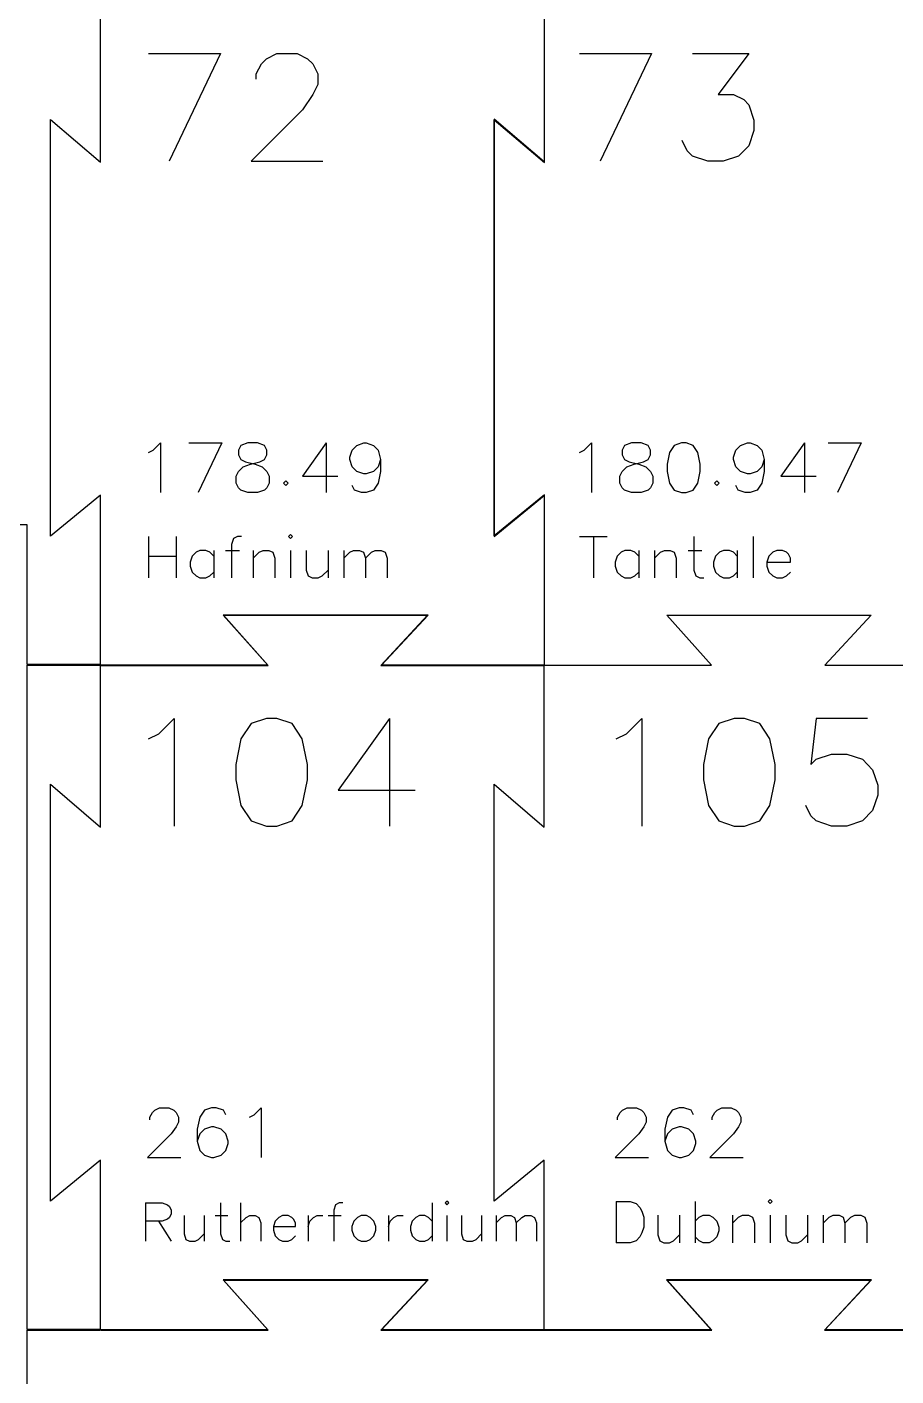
# Model space of a CAD drawing. Extents: x 0 to 297, y 0 to 210.
# Drawn here: x 57.64 to 86.78, y 48.93 to 94.19 of the extents above; entities that cross this region are included whole.
import ezdxf

# ---------------------------------------------------------------- set-up
doc = ezdxf.new("R2010")
doc.units = 0
doc.layers.get('0').update_dxf_attribs({"linetype": 'CONTINUOUS'})

msp = doc.modelspace()

# ---------------------------------------------------------------- linework, layer by layer
at = {"color": 1}
for p, q in [((74.977457, 95.087251), (74.977457, 92.386197)), ((74.986473, 92.386197), (74.986473, 95.087251)), ((60.110687, 89.655236), (60.110687, 92.386221)), ((74.977457, 92.386197), (74.977457, 89.66547)), ((74.986473, 89.644976), (74.986473, 92.386197)), ((58.431864, 77.110412), (58.431864, 91.093879)), ((58.431864, 91.093879), (60.110687, 89.655236)), ((74.977457, 89.66547), (73.298634, 91.104119)), ((73.298634, 91.104119), (73.298634, 77.100445)), ((73.307649, 77.120119), (73.307649, 91.083625)), ((73.307649, 91.083625), (74.986473, 89.644976)), ((60.110687, 78.481625), (58.431864, 77.110412)), ((60.110687, 75.638267), (60.110687, 78.481625)), ((73.298634, 77.100445), (74.977457, 78.471875)), ((74.986473, 78.491549), (73.307649, 77.120119)), ((74.977457, 78.471875), (74.977457, 75.638023)), ((74.986473, 75.638023), (74.986473, 78.491549)), ((74.977457, 75.638023), (74.977457, 72.779578)), ((74.986473, 72.779578), (74.986473, 75.638023)), ((64.212657, 74.463331), (65.710318, 72.784497)), ((71.0878, 74.463331), (64.212657, 74.463331)), ((65.730812, 72.775482), (64.23315, 74.454316)), ((64.23315, 74.454316), (71.066487, 74.454316)), ((71.066487, 74.454316), (69.504066, 72.775482)), ((69.524559, 72.784497), (71.0878, 74.463331)), ((80.59031, 72.779993), (79.092537, 74.458826)), ((79.092537, 74.458826), (85.946339, 74.458826)), ((85.946339, 74.458826), (84.384436, 72.779993)), ((62.118226, 72.784497), (60.110687, 72.784497)), ((60.110687, 72.784497), (60.110687, 72.775482)), ((60.110687, 72.775482), (62.118226, 72.775482)), ((65.710318, 72.784497), (62.118226, 72.784497)), ((62.118226, 72.775482), (65.730812, 72.775482)), ((69.504066, 72.775482), (71.309949, 72.775482)), ((71.309949, 72.784497), (69.524559, 72.784497)), ((73.125669, 72.784497), (71.309949, 72.784497)), ((71.309949, 72.775482), (73.125669, 72.775482)), ((74.982376, 72.784497), (73.125669, 72.784497)), ((73.125669, 72.775482), (74.982376, 72.775482)), ((74.977457, 72.779578), (74.986473, 72.779578)), ((74.982376, 72.775482), (74.982376, 72.784497)), ((76.988109, 72.779993), (80.59031, 72.779993)), ((84.384436, 72.779993), (86.179554, 72.779993)), ((60.110687, 67.347977), (60.110687, 70.078962)), ((74.980271, 67.347977), (74.980271, 70.078962)), ((58.431864, 54.803153), (58.431864, 68.78662)), ((58.431864, 68.78662), (60.110687, 67.347977)), ((73.301447, 54.803153), (73.301447, 68.78662)), ((73.301447, 68.78662), (74.980271, 67.347977)), ((60.110687, 56.174366), (58.431864, 54.803153)), ((60.110687, 53.331008), (60.110687, 56.174366)), ((74.980271, 56.174366), (73.301447, 54.803153)), ((74.980271, 53.331008), (74.980271, 56.174366)), ((64.212657, 52.156072), (65.710318, 50.477238)), ((71.0878, 52.156072), (64.212657, 52.156072)), ((65.730812, 50.468223), (64.23315, 52.147057)), ((64.23315, 52.147057), (71.066487, 52.147057)), ((71.066487, 52.147057), (69.504066, 50.468223)), ((69.524559, 50.477238), (71.0878, 52.156072)), ((79.08224, 52.156072), (80.579902, 50.477238)), ((85.957383, 52.156072), (79.08224, 52.156072)), ((80.600395, 50.468223), (79.102734, 52.147057)), ((79.102734, 52.147057), (85.93607, 52.147057)), ((85.93607, 52.147057), (84.373649, 50.468223)), ((84.394143, 50.477238), (85.957383, 52.156072)), ((62.118226, 50.477238), (60.110687, 50.477238)), ((60.110687, 50.477238), (60.110687, 50.468223)), ((60.110687, 50.468223), (62.118226, 50.468223)), ((65.710318, 50.477238), (62.118226, 50.477238)), ((62.118226, 50.468223), (65.730812, 50.468223)), ((69.504066, 50.468223), (71.309949, 50.468223)), ((71.309949, 50.477238), (69.524559, 50.477238)), ((73.125669, 50.477238), (71.309949, 50.477238)), ((71.309949, 50.468223), (73.125669, 50.468223)), ((74.982376, 50.477238), (73.125669, 50.477238)), ((73.125669, 50.468223), (74.982376, 50.468223)), ((76.987809, 50.477238), (74.980271, 50.477238)), ((74.980271, 50.477238), (74.980271, 50.468223)), ((74.980271, 50.468223), (76.987809, 50.468223)), ((74.982376, 50.468223), (74.982376, 50.477238)), ((80.579902, 50.477238), (76.987809, 50.477238)), ((76.987809, 50.468223), (80.600395, 50.468223)), ((84.373649, 50.468223), (86.179533, 50.468223)), ((86.179533, 50.477238), (84.394143, 50.477238)), ((87.995252, 50.477238), (86.179533, 50.477238)), ((86.179533, 50.468223), (87.995252, 50.468223))]:
    msp.add_line(p, q, dxfattribs=at)
at = {"color": 5}
for p, q in [((61.719564, 93.304749), (64.125738, 93.304749)), ((64.125738, 93.304749), (62.407042, 89.692738)), ((65.675292, 93.130151), (66.013575, 93.304749)), ((66.013575, 93.304749), (66.701053, 93.304749)), ((66.701053, 93.304749), (67.050248, 93.130151)), ((76.16944, 93.304749), (78.575614, 93.304749)), ((78.575614, 93.304749), (76.856919, 89.692738)), ((79.950571, 93.304749), (81.838408, 93.304749)), ((81.838408, 93.304749), (80.812647, 91.929784)), ((65.326097, 92.617267), (65.500694, 92.955552)), ((65.500694, 92.955552), (65.675292, 93.130151)), ((67.050248, 93.130151), (67.21939, 92.955552)), ((67.21939, 92.955552), (67.388531, 92.617267)), ((65.326097, 92.442668), (65.326097, 92.617267)), ((67.388531, 92.617267), (67.388531, 92.268069)), ((67.21939, 91.929784), (66.875651, 91.411444)), ((67.388531, 92.268069), (67.21939, 91.929784)), ((80.812647, 91.929784), (81.325527, 91.929784)), ((81.325527, 91.929784), (81.669266, 91.755185)), ((81.669266, 91.755185), (81.838408, 91.580587)), ((81.838408, 91.580587), (82.013006, 91.067703)), ((66.875651, 91.411444), (65.156955, 89.692738)), ((82.013006, 91.067703), (82.013006, 90.723961)), ((82.013006, 90.723961), (81.838408, 90.20835)), ((79.775973, 90.036479), (79.606832, 90.38022)), ((81.838408, 90.20835), (81.500125, 89.864608)), ((65.156955, 89.692738), (67.563129, 89.692738)), ((79.950571, 89.864608), (79.775973, 90.036479)), ((80.463451, 89.692738), (79.950571, 89.864608)), ((80.981788, 89.692738), (80.463451, 89.692738)), ((81.500125, 89.864608), (80.981788, 89.692738)), ((61.875703, 79.997722), (62.114935, 80.236956)), ((62.114935, 80.236956), (62.114935, 78.569874)), ((63.066828, 80.236956), (64.17737, 80.236956)), ((64.17737, 80.236956), (63.384126, 78.569874)), ((64.811965, 80.156372), (64.731382, 79.997722)), ((65.048679, 80.236956), (64.811965, 80.156372)), ((65.365977, 80.236956), (65.048679, 80.236956)), ((65.605209, 80.156372), (65.365977, 80.236956)), ((65.683275, 79.997722), (65.605209, 80.156372)), ((67.667644, 80.236956), (66.8744, 79.123889)), ((67.667644, 80.236956), (67.667644, 78.569874)), ((68.538954, 79.997722), (68.700121, 80.156372)), ((68.700121, 80.156372), (68.936835, 80.236956)), ((68.936835, 80.236956), (69.017418, 80.236956)), ((69.017418, 80.236956), (69.254132, 80.156372)), ((69.254132, 80.156372), (69.412781, 79.997722)), ((76.325579, 79.997722), (76.564812, 80.236956)), ((76.564812, 80.236956), (76.564812, 78.569874)), ((77.675353, 80.156372), (77.59477, 79.997722)), ((77.912068, 80.236956), (77.675353, 80.156372)), ((78.229365, 80.236956), (77.912068, 80.236956)), ((78.468598, 80.156372), (78.229365, 80.236956)), ((78.546663, 79.997722), (78.468598, 80.156372)), ((79.342425, 80.156372), (79.181258, 79.919656)), ((79.579139, 80.236956), (79.342425, 80.156372)), ((79.737788, 80.236956), (79.579139, 80.236956)), ((79.977021, 80.156372), (79.737788, 80.236956)), ((80.133151, 79.919656), (79.977021, 80.156372)), ((81.402342, 79.997722), (81.563509, 80.156372)), ((81.563509, 80.156372), (81.800223, 80.236956)), ((81.800223, 80.236956), (81.880807, 80.236956)), ((81.880807, 80.236956), (82.117521, 80.156372)), ((82.117521, 80.156372), (82.27617, 79.997722)), ((83.704009, 80.236956), (82.910765, 79.123889)), ((83.704009, 80.236956), (83.704009, 78.569874)), ((84.497253, 80.236956), (85.607795, 80.236956)), ((85.607795, 80.236956), (84.814551, 78.569874)), ((61.719572, 79.919656), (61.875703, 79.997722)), ((64.731382, 79.997722), (64.731382, 79.839072)), ((64.731382, 79.839072), (64.811965, 79.680422)), ((64.811965, 79.680422), (64.970614, 79.602357)), ((65.44656, 79.602357), (65.605209, 79.680422)), ((65.605209, 79.680422), (65.683275, 79.839072)), ((65.683275, 79.839072), (65.683275, 79.997722)), ((68.460888, 79.758488), (68.538954, 79.997722)), ((68.460888, 79.680422), (68.460888, 79.758488)), ((68.538954, 79.441189), (68.460888, 79.680422)), ((69.412781, 79.997722), (69.490846, 79.680422)), ((69.490846, 79.680422), (69.412781, 79.441189)), ((69.490846, 79.680422), (69.490846, 79.285057)), ((76.169449, 79.919656), (76.325579, 79.997722)), ((77.59477, 79.997722), (77.59477, 79.839072)), ((77.59477, 79.839072), (77.675353, 79.680422)), ((77.675353, 79.680422), (77.834002, 79.602357)), ((78.309949, 79.602357), (78.468598, 79.680422)), ((78.468598, 79.680422), (78.546663, 79.839072)), ((78.546663, 79.839072), (78.546663, 79.997722)), ((79.181258, 79.919656), (79.103193, 79.521773)), ((80.213735, 79.521773), (80.133151, 79.919656)), ((81.324277, 79.758488), (81.402342, 79.997722)), ((81.324277, 79.680422), (81.324277, 79.758488)), ((81.402342, 79.441189), (81.324277, 79.680422)), ((82.27617, 79.997722), (82.354235, 79.680422)), ((82.354235, 79.680422), (82.27617, 79.441189)), ((82.354235, 79.680422), (82.354235, 79.285057)), ((64.653316, 79.123889), (64.731382, 79.285057)), ((64.731382, 79.285057), (64.892549, 79.441189)), ((64.892549, 79.441189), (65.129263, 79.521773)), ((64.970614, 79.602357), (65.287912, 79.521773)), ((65.129263, 79.521773), (65.44656, 79.602357)), ((65.287912, 79.521773), (65.527144, 79.441189)), ((65.527144, 79.441189), (65.683275, 79.285057)), ((65.683275, 79.285057), (65.763858, 79.123889)), ((68.700121, 79.285057), (68.538954, 79.441189)), ((68.936835, 79.204473), (68.700121, 79.285057)), ((69.254132, 79.285057), (69.017418, 79.204473)), ((69.412781, 79.441189), (69.254132, 79.285057)), ((69.490846, 79.285057), (69.412781, 78.887173)), ((77.516705, 79.123889), (77.59477, 79.285057)), ((77.59477, 79.285057), (77.755937, 79.441189)), ((77.755937, 79.441189), (77.992651, 79.521773)), ((77.834002, 79.602357), (78.1513, 79.521773)), ((77.992651, 79.521773), (78.309949, 79.602357)), ((78.1513, 79.521773), (78.390532, 79.441189)), ((78.390532, 79.441189), (78.546663, 79.285057)), ((78.546663, 79.285057), (78.627246, 79.123889)), ((79.103193, 79.521773), (79.103193, 79.285057)), ((79.103193, 79.285057), (79.181258, 78.887173)), ((80.133151, 78.887173), (80.213735, 79.285057)), ((80.213735, 79.285057), (80.213735, 79.521773)), ((81.563509, 79.285057), (81.402342, 79.441189)), ((81.800223, 79.204473), (81.563509, 79.285057)), ((82.117521, 79.285057), (81.880807, 79.204473)), ((82.27617, 79.441189), (82.117521, 79.285057)), ((82.354235, 79.285057), (82.27617, 78.887173)), ((64.653316, 78.887173), (64.653316, 79.123889)), ((64.731382, 78.728523), (64.653316, 78.887173)), ((65.763858, 78.887173), (65.683275, 78.728523)), ((65.763858, 79.123889), (65.763858, 78.887173)), ((66.31787, 78.967757), (66.239805, 78.887173)), ((66.239805, 78.887173), (66.31787, 78.807848)), ((66.398453, 78.887173), (66.31787, 78.967757)), ((66.31787, 78.807848), (66.398453, 78.887173)), ((66.8744, 79.123889), (68.065525, 79.123889)), ((68.619537, 78.649199), (68.538954, 78.807848)), ((69.017418, 79.204473), (68.936835, 79.204473)), ((69.412781, 78.887173), (69.254132, 78.649199)), ((77.516705, 78.887173), (77.516705, 79.123889)), ((77.59477, 78.728523), (77.516705, 78.887173)), ((78.627246, 78.887173), (78.546663, 78.728523)), ((78.627246, 79.123889), (78.627246, 78.887173)), ((79.181258, 78.887173), (79.342425, 78.649199)), ((79.977021, 78.649199), (80.133151, 78.887173)), ((80.767747, 78.967757), (80.689681, 78.887173)), ((80.689681, 78.887173), (80.767747, 78.807848)), ((80.84833, 78.887173), (80.767747, 78.967757)), ((80.767747, 78.807848), (80.84833, 78.887173)), ((81.482925, 78.649199), (81.402342, 78.807848)), ((81.880807, 79.204473), (81.800223, 79.204473)), ((82.27617, 78.887173), (82.117521, 78.649199)), ((82.910765, 79.123889), (84.10189, 79.123889)), ((64.811965, 78.649199), (64.731382, 78.728523)), ((65.048679, 78.569874), (64.811965, 78.649199)), ((65.365977, 78.569874), (65.048679, 78.569874)), ((65.605209, 78.649199), (65.365977, 78.569874)), ((65.683275, 78.728523), (65.605209, 78.649199)), ((68.856251, 78.569874), (68.619537, 78.649199)), ((69.017418, 78.569874), (68.856251, 78.569874)), ((69.254132, 78.649199), (69.017418, 78.569874)), ((77.675353, 78.649199), (77.59477, 78.728523)), ((77.912068, 78.569874), (77.675353, 78.649199)), ((78.229365, 78.569874), (77.912068, 78.569874)), ((78.468598, 78.649199), (78.229365, 78.569874)), ((78.546663, 78.728523), (78.468598, 78.649199)), ((79.342425, 78.649199), (79.579139, 78.569874)), ((79.579139, 78.569874), (79.737788, 78.569874)), ((79.737788, 78.569874), (79.977021, 78.649199)), ((81.719639, 78.569874), (81.482925, 78.649199)), ((81.880807, 78.569874), (81.719639, 78.569874)), ((82.117521, 78.649199), (81.880807, 78.569874)), ((57.652581, 77.485623), (56.358107, 77.48562)), ((57.652581, 72.800119), (57.652581, 77.485623)), ((61.719528, 77.097998), (61.719528, 75.708762)), ((62.647078, 77.097998), (62.647078, 75.708762)), ((64.563035, 77.030844), (64.495882, 76.833581)), ((64.693144, 77.097998), (64.563035, 77.030844)), ((64.82745, 77.097998), (64.693144, 77.097998)), ((66.476894, 77.163053), (66.41184, 77.097998)), ((66.41184, 77.097998), (66.476894, 77.030844)), ((66.544047, 77.097998), (66.476894, 77.163053)), ((66.476894, 77.030844), (66.544047, 77.097998)), ((76.169405, 77.097998), (77.094857, 77.097998)), ((76.631082, 77.097998), (76.631082, 75.708762)), ((80.00132, 77.097998), (80.00132, 75.973179)), ((81.982332, 77.097998), (81.982332, 75.708762)), ((63.308114, 76.569165), (63.173809, 76.434858)), ((63.438223, 76.63422), (63.308114, 76.569165)), ((63.637584, 76.63422), (63.438223, 76.63422)), ((63.769791, 76.569165), (63.637584, 76.63422)), ((63.901998, 76.434858), (63.769791, 76.569165)), ((63.901998, 76.63422), (63.901998, 75.708762)), ((64.29862, 76.63422), (64.760297, 76.63422)), ((64.495882, 76.833581), (64.495882, 75.708762)), ((65.221973, 76.63422), (65.221973, 75.708762)), ((65.221973, 76.369803), (65.421334, 76.569165)), ((65.421334, 76.569165), (65.553541, 76.63422)), ((65.553541, 76.63422), (65.750803, 76.63422)), ((65.750803, 76.63422), (65.885109, 76.569165)), ((65.885109, 76.569165), (65.950163, 76.369803)), ((66.476894, 76.63422), (66.476894, 75.708762)), ((67.005723, 76.63422), (67.005723, 75.973179)), ((67.733913, 76.63422), (67.733913, 75.708762)), ((68.260644, 76.63422), (68.260644, 75.708762)), ((68.260644, 76.369803), (68.460004, 76.569165)), ((68.460004, 76.569165), (68.592212, 76.63422)), ((68.592212, 76.63422), (68.789473, 76.63422)), ((68.789473, 76.63422), (68.923779, 76.569165)), ((68.923779, 76.569165), (68.988834, 76.369803)), ((68.988834, 76.369803), (69.188194, 76.569165)), ((69.188194, 76.569165), (69.318303, 76.63422)), ((69.318303, 76.63422), (69.517663, 76.63422)), ((69.517663, 76.63422), (69.649871, 76.569165)), ((69.649871, 76.569165), (69.717023, 76.369803)), ((77.558632, 76.569165), (77.424326, 76.434858)), ((77.68874, 76.63422), (77.558632, 76.569165)), ((77.888101, 76.63422), (77.68874, 76.63422)), ((78.020308, 76.569165), (77.888101, 76.63422)), ((78.152515, 76.434858), (78.020308, 76.569165)), ((78.152515, 76.63422), (78.152515, 75.708762)), ((78.679246, 76.63422), (78.679246, 75.708762)), ((78.679246, 76.369803), (78.878607, 76.569165)), ((78.878607, 76.569165), (79.010814, 76.63422)), ((79.010814, 76.63422), (79.208076, 76.63422)), ((79.208076, 76.63422), (79.342382, 76.569165)), ((79.342382, 76.569165), (79.407436, 76.369803)), ((79.804058, 76.63422), (80.265735, 76.63422)), ((80.861717, 76.569165), (80.727411, 76.434858)), ((80.991826, 76.63422), (80.861717, 76.569165)), ((81.191186, 76.63422), (80.991826, 76.63422)), ((81.323393, 76.569165), (81.191186, 76.63422)), ((81.455601, 76.434858), (81.323393, 76.569165)), ((81.455601, 76.63422), (81.455601, 75.708762)), ((82.645467, 76.569165), (82.511161, 76.434858)), ((82.775576, 76.63422), (82.645467, 76.569165)), ((82.974936, 76.63422), (82.775576, 76.63422)), ((83.107144, 76.569165), (82.974936, 76.63422)), ((83.174296, 76.502012), (83.107144, 76.569165)), ((83.239351, 76.369803), (83.174296, 76.502012)), ((61.719528, 76.434858), (62.647078, 76.434858)), ((63.173809, 76.434858), (63.108754, 76.237595)), ((63.108754, 76.237595), (63.108754, 76.105387)), ((63.108754, 76.105387), (63.173809, 75.907075)), ((65.950163, 76.369803), (65.950163, 75.708762)), ((68.988834, 76.369803), (68.988834, 75.708762)), ((69.717023, 76.369803), (69.717023, 75.708762)), ((77.424326, 76.434858), (77.359271, 76.237595)), ((77.359271, 76.237595), (77.359271, 76.105387)), ((77.359271, 76.105387), (77.424326, 75.907075)), ((79.407436, 76.369803), (79.407436, 75.708762)), ((80.727411, 76.434858), (80.662357, 76.237595)), ((80.662357, 76.237595), (80.662357, 76.105387)), ((80.662357, 76.105387), (80.727411, 75.907075)), ((82.511161, 76.434858), (82.446107, 76.237595)), ((82.446107, 76.237595), (83.239351, 76.237595)), ((82.446107, 76.237595), (82.446107, 76.105387)), ((82.446107, 76.105387), (82.511161, 75.907075)), ((83.239351, 76.237595), (83.239351, 76.369803)), ((63.173809, 75.907075), (63.308114, 75.774867)), ((63.308114, 75.774867), (63.438223, 75.708762)), ((63.438223, 75.708762), (63.637584, 75.708762)), ((63.637584, 75.708762), (63.769791, 75.774867)), ((63.769791, 75.774867), (63.901998, 75.907075)), ((67.005723, 75.973179), (67.072876, 75.774867)), ((67.072876, 75.774867), (67.205084, 75.708762)), ((67.205084, 75.708762), (67.404444, 75.708762)), ((67.404444, 75.708762), (67.534553, 75.774867)), ((67.534553, 75.774867), (67.733913, 75.973179)), ((77.424326, 75.907075), (77.558632, 75.774867)), ((77.558632, 75.774867), (77.68874, 75.708762)), ((77.68874, 75.708762), (77.888101, 75.708762)), ((77.888101, 75.708762), (78.020308, 75.774867)), ((78.020308, 75.774867), (78.152515, 75.907075)), ((80.00132, 75.973179), (80.068473, 75.774867)), ((80.068473, 75.774867), (80.198582, 75.708762)), ((80.198582, 75.708762), (80.332888, 75.708762)), ((80.727411, 75.907075), (80.861717, 75.774867)), ((80.861717, 75.774867), (80.991826, 75.708762)), ((80.991826, 75.708762), (81.191186, 75.708762)), ((81.191186, 75.708762), (81.323393, 75.774867)), ((81.323393, 75.774867), (81.455601, 75.907075)), ((82.511161, 75.907075), (82.645467, 75.774867)), ((82.645467, 75.774867), (82.775576, 75.708762)), ((82.775576, 75.708762), (82.974936, 75.708762)), ((82.974936, 75.708762), (83.107144, 75.774867)), ((83.107144, 75.774867), (83.239351, 75.907075)), ((58.235511, 72.800119), (57.652581, 72.800119)), ((57.652581, 50.487788), (57.652581, 72.784615)), ((57.652581, 72.784615), (58.235511, 72.784615)), ((60.089658, 72.800119), (58.235511, 72.800119)), ((58.235511, 72.784615), (60.089658, 72.784615)), ((60.089658, 72.784615), (60.089658, 72.800119)), ((62.057846, 70.47915), (62.576183, 70.99749)), ((62.576183, 70.99749), (62.576183, 67.385479)), ((65.156954, 70.822892), (64.807759, 70.310008)), ((65.669835, 70.99749), (65.156954, 70.822892)), ((66.013574, 70.99749), (65.669835, 70.99749)), ((66.531911, 70.822892), (66.013574, 70.99749)), ((66.870194, 70.310008), (66.531911, 70.822892)), ((69.794704, 70.99749), (68.076009, 68.585845)), ((69.794704, 70.99749), (69.794704, 67.385479)), ((77.737319, 70.47915), (78.255656, 70.99749)), ((78.255656, 70.99749), (78.255656, 67.385479)), ((80.836427, 70.822892), (80.487232, 70.310008)), ((81.349308, 70.99749), (80.836427, 70.822892)), ((81.693047, 70.99749), (81.349308, 70.99749)), ((82.211384, 70.822892), (81.693047, 70.99749)), ((82.549667, 70.310008), (82.211384, 70.822892)), ((84.099221, 70.99749), (83.924623, 69.447926)), ((85.817916, 70.99749), (84.099221, 70.99749)), ((61.719563, 70.310008), (62.057846, 70.47915)), ((64.807759, 70.310008), (64.638617, 69.447926)), ((67.044791, 69.447926), (66.870194, 70.310008)), ((77.399036, 70.310008), (77.737319, 70.47915)), ((80.487232, 70.310008), (80.31809, 69.447926)), ((82.724264, 69.447926), (82.549667, 70.310008)), ((84.099221, 69.622525), (84.612101, 69.791668)), ((84.612101, 69.791668), (85.130438, 69.791668)), ((85.130438, 69.791668), (85.648775, 69.622525)), ((64.638617, 69.447926), (64.638617, 68.935043)), ((67.044791, 68.935043), (67.044791, 69.447926)), ((80.31809, 69.447926), (80.31809, 68.935043)), ((82.724264, 68.935043), (82.724264, 69.447926)), ((83.924623, 69.447926), (84.099221, 69.622525)), ((85.648775, 69.622525), (85.987058, 69.273328)), ((85.987058, 69.273328), (86.161656, 68.760444)), ((64.638617, 68.935043), (64.807759, 68.072961)), ((66.870194, 68.072961), (67.044791, 68.935043)), ((80.31809, 68.935043), (80.487232, 68.072961)), ((82.549667, 68.072961), (82.724264, 68.935043)), ((68.076009, 68.585845), (70.65678, 68.585845)), ((86.161656, 68.416703), (85.987058, 67.901091)), ((86.161656, 68.760444), (86.161656, 68.416703)), ((64.807759, 68.072961), (65.156954, 67.557349)), ((66.531911, 67.557349), (66.870194, 68.072961)), ((80.487232, 68.072961), (80.836427, 67.557349)), ((82.211384, 67.557349), (82.549667, 68.072961)), ((83.924623, 67.72922), (83.755482, 68.072961)), ((85.987058, 67.901091), (85.648775, 67.557349)), ((65.156954, 67.557349), (65.669835, 67.385479)), ((66.013574, 67.385479), (66.531911, 67.557349)), ((80.836427, 67.557349), (81.349308, 67.385479)), ((81.693047, 67.385479), (82.211384, 67.557349)), ((84.099221, 67.557349), (83.924623, 67.72922)), ((84.612101, 67.385479), (84.099221, 67.557349)), ((85.648775, 67.557349), (85.130438, 67.385479)), ((65.669835, 67.385479), (66.013574, 67.385479)), ((81.349308, 67.385479), (81.693047, 67.385479)), ((85.130438, 67.385479), (84.612101, 67.385479)), ((61.763607, 57.612397), (61.844191, 57.768529)), ((61.763607, 57.531813), (61.763607, 57.612397)), ((61.844191, 57.768529), (61.924774, 57.849113)), ((61.924774, 57.849113), (62.080905, 57.929697)), ((62.080905, 57.929697), (62.398203, 57.929697)), ((62.398203, 57.929697), (62.55937, 57.849113)), ((62.55937, 57.849113), (62.637435, 57.768529)), ((62.637435, 57.768529), (62.7155, 57.612397)), ((62.7155, 57.612397), (62.7155, 57.451229)), ((63.430679, 57.612397), (63.350096, 57.214514)), ((63.589328, 57.849113), (63.430679, 57.612397)), ((63.82856, 57.929697), (63.589328, 57.849113)), ((63.984691, 57.929697), (63.82856, 57.929697)), ((64.223923, 57.849113), (63.984691, 57.929697)), ((64.301989, 57.690463), (64.223923, 57.849113)), ((65.097751, 57.612397), (65.253881, 57.690463)), ((65.253881, 57.690463), (65.493114, 57.929697)), ((65.493114, 57.929697), (65.493114, 56.262615)), ((77.44308, 57.612397), (77.523663, 57.768529)), ((77.44308, 57.531813), (77.44308, 57.612397)), ((77.523663, 57.768529), (77.604247, 57.849113)), ((77.604247, 57.849113), (77.760378, 57.929697)), ((77.760378, 57.929697), (78.077675, 57.929697)), ((78.077675, 57.929697), (78.238842, 57.849113)), ((78.238842, 57.849113), (78.316908, 57.768529)), ((78.316908, 57.768529), (78.394973, 57.612397)), ((78.394973, 57.612397), (78.394973, 57.451229)), ((79.110152, 57.612397), (79.029568, 57.214514)), ((79.2688, 57.849113), (79.110152, 57.612397)), ((79.508033, 57.929697), (79.2688, 57.849113)), ((79.664163, 57.929697), (79.508033, 57.929697)), ((79.903396, 57.849113), (79.664163, 57.929697)), ((79.981461, 57.690463), (79.903396, 57.849113)), ((80.616056, 57.612397), (80.69664, 57.768529)), ((80.616056, 57.531813), (80.616056, 57.612397)), ((80.69664, 57.768529), (80.777223, 57.849113)), ((80.777223, 57.849113), (80.933354, 57.929697)), ((80.933354, 57.929697), (81.250652, 57.929697)), ((81.250652, 57.929697), (81.411819, 57.849113)), ((81.411819, 57.849113), (81.489884, 57.768529)), ((81.489884, 57.768529), (81.567949, 57.612397)), ((81.567949, 57.612397), (81.567949, 57.451229)), ((62.478786, 57.055864), (61.685542, 56.262615)), ((62.637435, 57.295098), (62.478786, 57.055864)), ((62.7155, 57.451229), (62.637435, 57.295098)), ((63.350096, 57.214514), (63.350096, 56.81663)), ((63.430679, 57.055864), (63.350096, 56.81663)), ((63.589328, 57.214514), (63.430679, 57.055864)), ((63.82856, 57.295098), (63.589328, 57.214514)), ((63.906626, 57.295098), (63.82856, 57.295098)), ((64.145858, 57.214514), (63.906626, 57.295098)), ((64.301989, 57.055864), (64.145858, 57.214514)), ((64.382572, 56.81663), (64.301989, 57.055864)), ((78.158259, 57.055864), (77.365015, 56.262615)), ((78.316908, 57.295098), (78.158259, 57.055864)), ((78.394973, 57.451229), (78.316908, 57.295098)), ((79.029568, 57.214514), (79.029568, 56.81663)), ((79.110152, 57.055864), (79.029568, 56.81663)), ((79.2688, 57.214514), (79.110152, 57.055864)), ((79.508033, 57.295098), (79.2688, 57.214514)), ((79.586098, 57.295098), (79.508033, 57.295098)), ((79.825331, 57.214514), (79.586098, 57.295098)), ((79.981461, 57.055864), (79.825331, 57.214514)), ((80.062045, 56.81663), (79.981461, 57.055864)), ((81.331235, 57.055864), (80.537991, 56.262615)), ((81.489884, 57.295098), (81.331235, 57.055864)), ((81.567949, 57.451229), (81.489884, 57.295098)), ((63.350096, 56.81663), (63.430679, 56.500589)), ((64.301989, 56.500589), (64.382572, 56.738564)), ((64.382572, 56.738564), (64.382572, 56.81663)), ((79.029568, 56.81663), (79.110152, 56.500589)), ((79.981461, 56.500589), (80.062045, 56.738564)), ((80.062045, 56.738564), (80.062045, 56.81663)), ((61.685542, 56.262615), (62.796084, 56.262615)), ((63.430679, 56.500589), (63.589328, 56.34194)), ((63.589328, 56.34194), (63.82856, 56.262615)), ((63.82856, 56.262615), (63.906626, 56.262615)), ((63.906626, 56.262615), (64.145858, 56.34194)), ((64.145858, 56.34194), (64.301989, 56.500589)), ((77.365015, 56.262615), (78.475556, 56.262615)), ((79.110152, 56.500589), (79.2688, 56.34194)), ((79.2688, 56.34194), (79.508033, 56.262615)), ((79.508033, 56.262615), (79.586098, 56.262615)), ((79.586098, 56.262615), (79.825331, 56.34194)), ((79.825331, 56.34194), (79.981461, 56.500589)), ((80.537991, 56.262615), (81.648533, 56.262615)), ((71.717118, 54.801938), (71.656882, 54.741701)), ((71.779297, 54.741701), (71.717118, 54.801938)), ((77.398998, 54.790739), (77.398998, 53.401504)), ((77.398998, 54.790739), (77.862773, 54.790739)), ((77.862773, 54.790739), (78.062133, 54.723585)), ((80.043145, 54.790739), (80.043145, 53.401504)), ((82.552987, 54.855794), (82.487932, 54.790739)), ((82.487932, 54.790739), (82.552987, 54.723585)), ((82.620139, 54.790739), (82.552987, 54.855794)), ((82.552987, 54.723585), (82.620139, 54.790739)), ((61.618818, 54.741701), (61.618818, 53.45536)), ((61.618818, 54.741701), (62.170659, 54.741701)), ((62.170659, 54.741701), (62.35331, 54.679522)), ((62.35331, 54.679522), (62.415489, 54.617342)), ((62.415489, 54.617342), (62.477669, 54.496869)), ((62.477669, 54.37251), (62.415489, 54.252037)), ((62.477669, 54.496869), (62.477669, 54.37251)), ((64.129305, 54.741701), (64.129305, 53.700192)), ((64.801619, 54.741701), (64.801619, 53.45536)), ((67.986363, 54.679522), (67.924183, 54.496869)), ((67.924183, 54.496869), (67.924183, 53.45536)), ((68.106835, 54.741701), (67.986363, 54.679522)), ((68.231193, 54.741701), (68.106835, 54.741701)), ((71.2294, 54.741701), (71.2294, 53.45536)), ((71.656882, 54.741701), (71.717118, 54.679522)), ((71.717118, 54.679522), (71.779297, 54.741701)), ((78.062133, 54.723585), (78.192242, 54.591377)), ((78.192242, 54.591377), (78.259395, 54.459169)), ((78.259395, 54.459169), (78.326548, 54.261906)), ((78.788225, 54.326961), (78.788225, 53.66592)), ((79.516414, 54.326961), (79.516414, 53.401504)), ((80.177451, 54.261906), (80.30756, 54.326961)), ((80.30756, 54.326961), (80.50692, 54.326961)), ((80.50692, 54.326961), (80.639128, 54.261906)), ((81.298066, 54.326961), (81.298066, 53.401504)), ((81.497426, 54.261906), (81.629634, 54.326961)), ((81.629634, 54.326961), (81.826895, 54.326961)), ((81.826895, 54.326961), (81.961201, 54.261906)), ((82.552987, 54.326961), (82.552987, 53.401504)), ((83.081816, 54.326961), (83.081816, 53.66592)), ((83.810006, 54.326961), (83.810006, 53.401504)), ((84.336737, 54.326961), (84.336737, 53.401504)), ((84.536097, 54.261906), (84.668304, 54.326961)), ((84.668304, 54.326961), (84.865566, 54.326961)), ((84.865566, 54.326961), (84.999872, 54.261906)), ((85.264287, 54.261906), (85.394395, 54.326961)), ((85.394395, 54.326961), (85.593756, 54.326961)), ((85.593756, 54.326961), (85.725963, 54.261906)), ((62.170659, 54.127677), (61.618818, 54.127677)), ((62.048243, 54.127677), (62.477669, 53.45536)), ((62.35331, 54.189857), (62.170659, 54.127677)), ((62.415489, 54.252037), (62.35331, 54.189857)), ((62.905151, 54.312273), (62.905151, 53.700192)), ((63.579408, 54.312273), (63.579408, 53.45536)), ((63.946654, 54.312273), (64.374136, 54.312273)), ((64.801619, 54.067441), (64.986213, 54.252037)), ((64.986213, 54.252037), (65.108629, 54.312273)), ((65.108629, 54.312273), (65.29128, 54.312273)), ((65.29128, 54.312273), (65.415639, 54.252037)), ((65.415639, 54.252037), (65.475875, 54.067441)), ((65.475875, 54.067441), (65.475875, 53.45536)), ((65.963594, 54.127677), (65.903357, 53.945025)), ((65.903357, 53.945025), (66.63785, 53.945025)), ((65.903357, 53.945025), (65.903357, 53.822608)), ((66.087952, 54.252037), (65.963594, 54.127677)), ((66.208424, 54.312273), (66.087952, 54.252037)), ((66.393019, 54.312273), (66.208424, 54.312273)), ((66.515434, 54.252037), (66.393019, 54.312273)), ((66.577614, 54.189857), (66.515434, 54.252037)), ((66.63785, 54.067441), (66.577614, 54.189857)), ((66.63785, 53.945025), (66.63785, 54.067441)), ((67.065332, 54.312273), (67.065332, 53.45536)), ((67.065332, 53.945025), (67.127512, 54.127677)), ((67.127512, 54.127677), (67.249927, 54.252037)), ((67.249927, 54.252037), (67.372342, 54.312273)), ((67.372342, 54.312273), (67.554994, 54.312273)), ((67.741532, 54.312273), (68.169014, 54.312273)), ((68.596497, 54.127677), (68.53626, 53.945025)), ((68.53626, 53.945025), (68.53626, 53.822608)), ((68.720855, 54.252037), (68.596497, 54.127677)), ((68.841327, 54.312273), (68.720855, 54.252037)), ((69.025922, 54.312273), (68.841327, 54.312273)), ((69.148338, 54.252037), (69.025922, 54.312273)), ((69.270753, 54.127677), (69.148338, 54.252037)), ((69.330989, 53.945025), (69.270753, 54.127677)), ((69.330989, 53.822608), (69.330989, 53.945025)), ((69.758472, 54.312273), (69.758472, 53.45536)), ((69.758472, 53.945025), (69.820651, 54.127677)), ((69.820651, 54.127677), (69.943066, 54.252037)), ((69.943066, 54.252037), (70.065482, 54.312273)), ((70.065482, 54.312273), (70.248133, 54.312273)), ((70.555143, 54.127677), (70.494907, 53.945025)), ((70.494907, 53.945025), (70.494907, 53.822608)), ((70.679502, 54.252037), (70.555143, 54.127677)), ((70.799974, 54.312273), (70.679502, 54.252037)), ((70.984569, 54.312273), (70.799974, 54.312273)), ((71.106984, 54.252037), (70.984569, 54.312273)), ((71.2294, 54.127677), (71.106984, 54.252037)), ((71.717118, 54.312273), (71.717118, 53.45536)), ((72.20678, 54.312273), (72.20678, 53.700192)), ((72.881036, 54.312273), (72.881036, 53.45536)), ((73.368755, 54.312273), (73.368755, 53.45536)), ((73.368755, 54.067441), (73.55335, 54.252037)), ((73.55335, 54.252037), (73.675765, 54.312273)), ((73.675765, 54.312273), (73.858417, 54.312273)), ((73.858417, 54.312273), (73.982775, 54.252037)), ((73.982775, 54.252037), (74.043011, 54.067441)), ((74.043011, 54.067441), (74.227606, 54.252037)), ((74.043011, 54.067441), (74.043011, 53.45536)), ((74.227606, 54.252037), (74.348078, 54.312273)), ((74.348078, 54.312273), (74.532673, 54.312273)), ((74.532673, 54.312273), (74.655088, 54.252037)), ((74.655088, 54.252037), (74.717268, 54.067441)), ((74.717268, 54.067441), (74.717268, 53.45536)), ((78.326548, 53.930336), (78.259395, 53.733073)), ((78.326548, 54.261906), (78.326548, 53.930336)), ((80.043145, 54.127599), (80.177451, 54.261906)), ((80.639128, 54.261906), (80.771335, 54.127599)), ((80.771335, 54.127599), (80.836389, 53.930336)), ((80.836389, 53.930336), (80.836389, 53.798128)), ((81.298066, 54.062544), (81.497426, 54.261906)), ((81.961201, 54.261906), (82.026256, 54.062544)), ((82.026256, 54.062544), (82.026256, 53.401504)), ((84.336737, 54.062544), (84.536097, 54.261906)), ((84.999872, 54.261906), (85.064926, 54.062544)), ((85.064926, 54.062544), (85.264287, 54.261906)), ((85.064926, 54.062544), (85.064926, 53.401504)), ((85.725963, 54.261906), (85.793116, 54.062544)), ((85.793116, 54.062544), (85.793116, 53.401504)), ((62.905151, 53.700192), (62.96733, 53.516568)), ((62.96733, 53.516568), (63.089746, 53.45536)), ((63.089746, 53.45536), (63.274341, 53.45536)), ((63.274341, 53.45536), (63.394813, 53.516568)), ((63.394813, 53.516568), (63.579408, 53.700192)), ((64.129305, 53.700192), (64.191485, 53.516568)), ((64.191485, 53.516568), (64.311957, 53.45536)), ((64.311957, 53.45536), (64.436315, 53.45536)), ((65.903357, 53.822608), (65.963594, 53.638984)), ((65.963594, 53.638984), (66.087952, 53.516568)), ((66.087952, 53.516568), (66.208424, 53.45536)), ((66.208424, 53.45536), (66.393019, 53.45536)), ((66.393019, 53.45536), (66.515434, 53.516568)), ((66.515434, 53.516568), (66.63785, 53.638984)), ((68.53626, 53.822608), (68.596497, 53.638984)), ((68.596497, 53.638984), (68.720855, 53.516568)), ((68.720855, 53.516568), (68.841327, 53.45536)), ((68.841327, 53.45536), (69.025922, 53.45536)), ((69.025922, 53.45536), (69.148338, 53.516568)), ((69.148338, 53.516568), (69.270753, 53.638984)), ((69.270753, 53.638984), (69.330989, 53.822608)), ((70.494907, 53.822608), (70.555143, 53.638984)), ((70.555143, 53.638984), (70.679502, 53.516568)), ((70.679502, 53.516568), (70.799974, 53.45536)), ((70.799974, 53.45536), (70.984569, 53.45536)), ((70.984569, 53.45536), (71.106984, 53.516568)), ((71.106984, 53.516568), (71.2294, 53.638984)), ((72.20678, 53.700192), (72.268959, 53.516568)), ((72.268959, 53.516568), (72.391375, 53.45536)), ((72.391375, 53.45536), (72.575969, 53.45536)), ((72.575969, 53.45536), (72.696442, 53.516568)), ((72.696442, 53.516568), (72.881036, 53.700192)), ((78.062133, 53.467608), (77.862773, 53.401504)), ((78.192242, 53.599816), (78.062133, 53.467608)), ((78.259395, 53.733073), (78.192242, 53.599816)), ((78.788225, 53.66592), (78.855378, 53.467608)), ((78.855378, 53.467608), (78.987585, 53.401504)), ((79.186945, 53.401504), (79.317054, 53.467608)), ((79.317054, 53.467608), (79.516414, 53.66592)), ((80.177451, 53.467608), (80.043145, 53.599816)), ((80.30756, 53.401504), (80.177451, 53.467608)), ((80.639128, 53.467608), (80.50692, 53.401504)), ((80.771335, 53.599816), (80.639128, 53.467608)), ((80.836389, 53.798128), (80.771335, 53.599816)), ((83.081816, 53.66592), (83.148969, 53.467608)), ((83.148969, 53.467608), (83.281176, 53.401504)), ((83.480537, 53.401504), (83.610645, 53.467608)), ((83.610645, 53.467608), (83.810006, 53.66592)), ((77.862773, 53.401504), (77.398998, 53.401504)), ((78.987585, 53.401504), (79.186945, 53.401504)), ((80.50692, 53.401504), (80.30756, 53.401504)), ((83.281176, 53.401504), (83.480537, 53.401504)), ((58.230326, 50.487788), (57.652581, 50.487788)), ((57.652581, 36.680359), (57.652581, 50.472284)), ((57.652581, 50.472284), (58.230326, 50.472284)), ((60.084473, 50.487788), (58.230326, 50.487788)), ((58.230326, 50.472284), (60.084473, 50.472284)), ((60.084473, 50.472284), (60.084473, 50.487788))]:
    msp.add_line(p, q, dxfattribs=at)
at = {"color": 1}
for points in [[(60.110687, 92.386221), (60.110687, 93.291696), (60.110687, 94.192176), (60.110687, 95.087251)], [(60.110687, 72.779905), (60.110687, 73.734914), (60.110687, 74.687842), (60.110687, 75.638267)], [(60.110687, 70.078962), (60.110687, 70.984437), (60.110687, 71.884917), (60.110687, 72.779993)], [(74.980271, 70.078962), (74.980271, 70.984437), (74.980271, 71.884917), (74.980271, 72.779993)], [(74.980271, 72.779993), (75.665956, 72.779993), (76.334071, 72.779993), (76.988109, 72.779993)], [(86.179554, 72.779993), (86.78015, 72.779993), (87.384135, 72.779993), (87.995002, 72.779993)], [(60.110687, 50.472646), (60.110687, 51.427655), (60.110687, 52.380583), (60.110687, 53.331008)], [(74.980271, 50.472646), (74.980271, 51.427655), (74.980271, 52.380583), (74.980271, 53.331008)]]:
    msp.add_open_spline(points, degree=3, dxfattribs=at)

doc.saveas('drawing.dxf')
